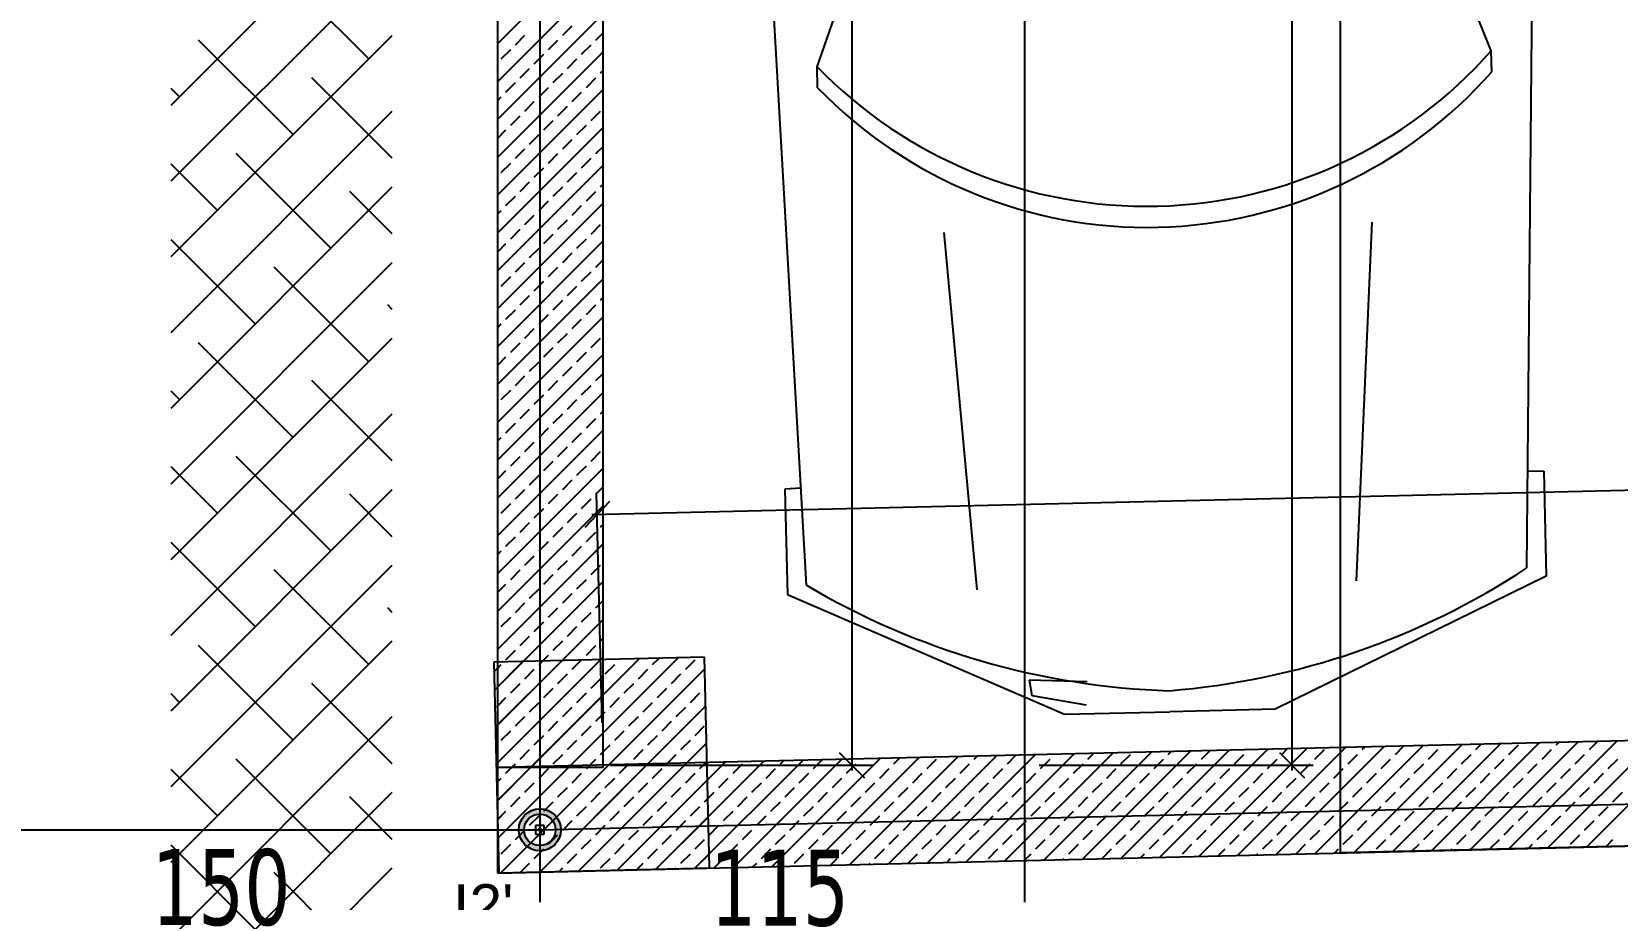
# Model space of a CAD drawing. Header units: millimetres. Extents: x 43168.9 to 43194.6, y -25545.1 to -25543.4.
# Drawn here: x 43169.0419 to 43169.1171, y -25544.7898 to -25544.7486 of the extents above; entities that cross this region are included whole.
import ezdxf

# ---------------------------------------------------------------- set-up
doc = ezdxf.new("R2010")
doc.units = ezdxf.units.MM
doc.header["$LTSCALE"] = 200
doc.linetypes.add('DASHDOT', pattern=[1, 0.5, -0.25, 0, -0.25])
doc.linetypes.add('DASHDOT2', pattern=[0.5, 0.25, -0.125, 0, -0.125])
for name, color, linetype in [('aks_sgh', 5, 'DASHDOT2'), ('kolon-b.a_sgh', 6, 'Continuous'), ('olcuaks_sgh', 41, 'Continuous'), ('olcuic_sgh', 183, 'Continuous'), ('tarama-betonarme_sgh', 223, 'Continuous'), ('tarama-zemin_sgh', 197, 'Continuous'), ('yapi-yaklasma_sgh', 41, 'DASHDOT')]:
    doc.layers.add(name, color=color, linetype=linetype)
doc.styles.add('1-200', font='arial.ttf', dxfattribs={"height": 60})
doc.styles.add('dim', font='VERDANA.TTF', dxfattribs={"width": 0.7})

msp = doc.modelspace()

# ---------------------------------------------------------------- hatches: boundary and pattern name
h = msp.add_hatch(color=256)
edge = h.paths.add_edge_path()
edge.add_arc((43169.06599999902, -25544.78649254972), 0.001, 0, 360)
edge = h.paths.add_edge_path(flags=16)
edge.add_arc((43169.06599999902, -25544.78649254972), 0.00075, 0, 360)

# ---------------------------------------------------------------- linework, layer by layer
at = {"color": 0}
for p, q in [((43169.11115239463, -25544.74951551559), (43169.10796274095, -25544.74158906761)), ((43169.07916092291, -25544.75027732843), (43169.08196967017, -25544.74220804054)), ((43169.1128343037, -25544.77406561882), (43169.11308996432, -25544.74686859521)), ((43169.0786494807, -25544.77487966193), (43169.07709955863, -25544.74772563466)), ((43169.11117620129, -25544.75051524908), (43169.11115239463, -25544.74951551559)), ((43169.07918472955, -25544.75127706193), (43169.07916092291, -25544.75027732843)), ((43169.10474942648, -25544.77467549944), (43169.10550066563, -25544.75765250339)), ((43169.08675422363, -25544.77510401916), (43169.08519355833, -25544.75813607649)), ((43169.1128776401, -25544.76945551855), (43169.11363853575, -25544.7694623211)), ((43169.11362799464, -25544.76946257212), (43169.11363853575, -25544.7694623211)), ((43169.11363853575, -25544.7694623211), (43169.113757569, -25544.77446098856)), ((43169.11363853575, -25544.7694623211), (43169.113757569, -25544.77446098856)), ((43169.07838675724, -25544.77027684986), (43169.07762704785, -25544.77031986258)), ((43169.07763758895, -25544.77031961157), (43169.07762704785, -25544.77031986258)), ((43169.07762704785, -25544.77031986258), (43169.0777460811, -25544.77531853004)), ((43169.07762704785, -25544.77031986258), (43169.0777460811, -25544.77531853004)), ((43169.113757569, -25544.77446098856), (43169.10089333242, -25544.78076912699)), ((43169.113757569, -25544.77446098856), (43169.10089333242, -25544.78076912699)), ((43169.0777460811, -25544.77531853004), (43169.0908959975, -25544.78100719351)), ((43169.0777460811, -25544.77531853004), (43169.0908959975, -25544.78100719351)), ((43169.08921985474, -25544.77936763415), (43169.09196761838, -25544.77945685525)), ((43169.08921985474, -25544.77936763415), (43169.089345313, -25544.78011558202)), ((43169.089345313, -25544.78011558202), (43169.09192157697, -25544.78056356355)), ((43169.0908959975, -25544.78100719351), (43169.09589466496, -25544.78088816025)), ((43169.0908959975, -25544.78100719351), (43169.09589466496, -25544.78088816025)), ((43169.10089333242, -25544.78076912699), (43169.09589466496, -25544.78088816025)), ((43169.10089333242, -25544.78076912699), (43169.09589466496, -25544.78088816025))]:
    msp.add_line(p, q, dxfattribs=at)
at = {"color": 0, "linetype": 'ByBlock', "lineweight": -2}
for p, q in [((43169.06930316315, -25544.77091097744), (43169.06813198402, -25544.77213912216)), ((43169.08021179156, -25544.78282047723), (43169.08141179156, -25544.78402047723)), ((43169.10109378595, -25544.78282047723), (43169.10229378595, -25544.78402047723)), ((43169.06619999903, -25544.78629254972), (43169.06579999903, -25544.78629254972)), ((43169.06579999903, -25544.78629254972), (43169.06579999903, -25544.78669254973)), ((43169.06619999903, -25544.78669254973), (43169.06619999903, -25544.78629254972)), ((43169.06579999903, -25544.78669254973), (43169.06619999903, -25544.78669254973)), ((43169.0660707097, -25544.78642183905), (43169.06592928835, -25544.7865632604)), ((43169.0660707097, -25544.7865632604), (43169.06592928835, -25544.78642183905))]:
    msp.add_line(p, q, dxfattribs=at)
at = {"color": 0, "linetype": 'Continuous', "lineweight": -2}
for radius in [0.001, 0.00075]:
    msp.add_circle((43169.06599999902, -25544.78649254972), radius, dxfattribs=at)
at = {"color": 0}
for centre, radius, start, end in [((43169.09480466042, -25544.73511464824), 0.02178608257773878, 271.3641260648575, 318.6228821496106), ((43169.09480466042, -25544.73511464824), 0.02178608257773878, 224.1053709096929, 271.3641260648575), ((43169.09482846707, -25544.73611438174), 0.02178608257773878, 271.3641260648575, 318.6228821496106), ((43169.09482846707, -25544.73611438174), 0.02178608257773878, 224.1053709096929, 271.3641260648575), ((43169.09301435188, -25544.74394563436), 0.03605612228057108, 274.5439569055944, 303.3462461694842), ((43169.09701328584, -25544.74385040776), 0.03605612228057108, 239.3820053227603, 268.1842973649074)]:
    msp.add_arc(centre, radius, start, end, dxfattribs=at)
at = {"layer": 'aks_sgh'}
for p, q in [((43169.06599999902, -25543.74091939969), (43169.06599999902, -25544.78991939969)), ((43169.08899999902, -25543.74091939969), (43169.08899999902, -25544.78991939969)), ((43169.06599999902, -25544.78649254972), (43169.93700293692, -25544.76581288985)), ((43169.01487849203, -25544.78649254972), (43169.06599999902, -25544.78649254972))]:
    msp.add_line(p, q, dxfattribs=at)
at = {"layer": 'kolon-b.a_sgh'}
for p, q in [((43169.06399999902, -25544.78854059805), (43169.06399999902, -25544.55691939969)), ((43169.06899999903, -25544.78354059805), (43169.06899999903, -25544.55691939969)), ((43169.93406195791, -25544.76288187019), (43169.06399999902, -25544.783539189)), ((43169.06399999902, -25544.78854059805), (43169.9389635896, -25544.76776690297)), ((43169.07380797307, -25544.77830498982), (43169.06381078857, -25544.77854227039)), ((43169.06381078857, -25544.77854227039), (43169.06404806914, -25544.78853945489)), ((43169.07404525363, -25544.78830217432), (43169.07380797307, -25544.77830498982)), ((43169.06899999903, -25544.78354059805), (43169.06399999902, -25544.78354059805)), ((43169.06399999902, -25544.78854059805), (43169.06399999902, -25544.78854059805)), ((43169.06404806914, -25544.78853945489), (43169.07404525363, -25544.78830217432))]:
    msp.add_line(p, q, dxfattribs=at)
at = {"layer": 'olcuic_sgh'}
for p, q in [((43169.10169378595, -25543.91166939969), (43169.10169378595, -25544.78367047723)), ((43169.08081179156, -25544.55666939969), (43169.08081179156, -25544.78367047723)), ((43169.06846764401, -25544.77153098372), (43169.93402946203, -25544.75098050884)), ((43169.0689525277, -25544.78142104069), (43169.06869383791, -25544.77052533153)), ((43169.06934999902, -25544.78342047723), (43169.08181179156, -25544.78342047723)), ((43169.08969378595, -25544.78342047723), (43169.10269378595, -25544.78342047723))]:
    msp.add_line(p, q, dxfattribs=at)
at = {"layer": 'tarama-betonarme_sgh'}
for p, q in [((43169.06399999902, -25544.7491776948), (43169.06899999903, -25544.7441776948)), ((43169.06399999902, -25544.75097374602), (43169.06899999903, -25544.74597374602)), ((43169.06399999902, -25544.75276979724), (43169.06899999903, -25544.74776979724)), ((43169.06708629853, -25544.74878547252), (43169.06753531133, -25544.74833645971)), ((43169.06865784335, -25544.74900997892), (43169.06899999903, -25544.74866782325)), ((43169.06416771529, -25544.74990800453), (43169.06461672809, -25544.74945899173)), ((43169.0648412345, -25544.74923448532), (43169.06529024731, -25544.74878547252)), ((43169.06641277932, -25544.74945899173), (43169.06686179213, -25544.74900997892)), ((43169.06798432414, -25544.74968349813), (43169.06843333695, -25544.74923448532)), ((43169.06399999902, -25544.75456584847), (43169.06899999903, -25544.74956584847)), ((43169.06573926011, -25544.75013251094), (43169.06618827292, -25544.74968349813)), ((43169.06731080493, -25544.75035701734), (43169.06775981774, -25544.74990800453)), ((43169.0650657409, -25544.75080603014), (43169.06551475371, -25544.75035701734)), ((43169.06663728572, -25544.75103053655), (43169.06708629853, -25544.75058152374)), ((43169.06820883055, -25544.75125504295), (43169.06865784335, -25544.75080603014)), ((43169.06888234975, -25544.75058152374), (43169.06899999903, -25544.75046387447)), ((43169.06399999902, -25544.75636189969), (43169.06899999903, -25544.75136189969)), ((43169.06399999902, -25544.75187177202), (43169.06416771529, -25544.75170405576)), ((43169.06439222169, -25544.75147954935), (43169.0648412345, -25544.75103053655)), ((43169.06596376652, -25544.75170405576), (43169.06641277932, -25544.75125504295)), ((43169.06753531133, -25544.75192856216), (43169.06798432414, -25544.75147954935)), ((43169.06529024731, -25544.75237757497), (43169.06573926011, -25544.75192856216)), ((43169.06686179213, -25544.75260208137), (43169.06731080493, -25544.75215306856)), ((43169.06843333695, -25544.75282658777), (43169.06888234975, -25544.75237757497)), ((43169.06399999902, -25544.75815795092), (43169.06899999903, -25544.75315795092)), ((43169.06461672809, -25544.75305109418), (43169.0650657409, -25544.75260208137)), ((43169.06618827292, -25544.75327560058), (43169.06663728572, -25544.75282658777)), ((43169.06775981774, -25544.75350010698), (43169.06820883055, -25544.75305109418)), ((43169.06399999902, -25544.75366782324), (43169.06439222169, -25544.75327560058)), ((43169.06551475371, -25544.75394911979), (43169.06596376652, -25544.75350010698)), ((43169.06708629853, -25544.75417362619), (43169.06753531133, -25544.75372461338)), ((43169.0648412345, -25544.754622639), (43169.06529024731, -25544.75417362619)), ((43169.06641277932, -25544.7548471454), (43169.06686179213, -25544.75439813259)), ((43169.06798432414, -25544.7550716518), (43169.06843333695, -25544.754622639)), ((43169.06865784335, -25544.75439813259), (43169.06899999903, -25544.75405597691)), ((43169.06399999902, -25544.75995400214), (43169.06899999903, -25544.75495400214)), ((43169.06416771529, -25544.7552961582), (43169.06461672809, -25544.7548471454)), ((43169.06573926011, -25544.75552066461), (43169.06618827292, -25544.7550716518)), ((43169.06731080493, -25544.75574517101), (43169.06775981774, -25544.7552961582)), ((43169.0650657409, -25544.75619418382), (43169.06551475371, -25544.75574517101)), ((43169.06663728572, -25544.75641869022), (43169.06708629853, -25544.75596967742)), ((43169.06820883055, -25544.75664319662), (43169.06865784335, -25544.75619418382)), ((43169.06888234975, -25544.75596967742), (43169.06899999903, -25544.75585202814)), ((43169.06399999902, -25544.76175005336), (43169.06899999903, -25544.75675005337)), ((43169.06439222169, -25544.75686770302), (43169.0648412345, -25544.75641869022)), ((43169.06596376652, -25544.75709220943), (43169.06641277932, -25544.75664319662)), ((43169.06753531133, -25544.75731671583), (43169.06798432414, -25544.75686770302)), ((43169.06399999902, -25544.75725992569), (43169.06416771529, -25544.75709220943)), ((43169.06529024731, -25544.75776572864), (43169.06573926011, -25544.75731671583)), ((43169.06686179213, -25544.75799023504), (43169.06731080493, -25544.75754122224)), ((43169.06843333695, -25544.75821474144), (43169.06888234975, -25544.75776572864)), ((43169.06461672809, -25544.75843924785), (43169.0650657409, -25544.75799023504)), ((43169.06618827292, -25544.75866375425), (43169.06663728572, -25544.75821474144)), ((43169.06775981774, -25544.75888826065), (43169.06820883055, -25544.75843924785)), ((43169.06399999902, -25544.76354610459), (43169.06899999903, -25544.75854610459)), ((43169.06399999902, -25544.75905597692), (43169.06439222169, -25544.75866375425)), ((43169.06551475371, -25544.75933727346), (43169.06596376652, -25544.75888826065)), ((43169.06708629853, -25544.75956177986), (43169.06753531133, -25544.75911276706)), ((43169.0648412345, -25544.76001079267), (43169.06529024731, -25544.75956177986)), ((43169.06641277932, -25544.76023529907), (43169.06686179213, -25544.75978628626)), ((43169.06798432414, -25544.76045980547), (43169.06843333695, -25544.76001079267)), ((43169.06865784335, -25544.75978628626), (43169.06899999903, -25544.75944413059)), ((43169.06399999902, -25544.76534215581), (43169.06899999903, -25544.76034215581)), ((43169.06416771529, -25544.76068431188), (43169.06461672809, -25544.76023529907)), ((43169.06573926011, -25544.76090881828), (43169.06618827292, -25544.76045980547)), ((43169.06731080493, -25544.76113332468), (43169.06775981774, -25544.76068431188)), ((43169.0650657409, -25544.76158233749), (43169.06551475371, -25544.76113332468)), ((43169.06663728572, -25544.76180684389), (43169.06708629853, -25544.76135783108)), ((43169.06888234975, -25544.76135783108), (43169.06899999903, -25544.76124018182)), ((43169.06399999902, -25544.76713820704), (43169.06899999903, -25544.76213820704)), ((43169.06439222169, -25544.7622558567), (43169.0648412345, -25544.76180684389)), ((43169.06596376652, -25544.7624803631), (43169.06641277932, -25544.7620313503)), ((43169.06753531133, -25544.7627048695), (43169.06798432414, -25544.7622558567)), ((43169.06820883055, -25544.7620313503), (43169.06865784335, -25544.76158233749)), ((43169.06399999902, -25544.76264807937), (43169.06416771529, -25544.7624803631)), ((43169.06529024731, -25544.76315388231), (43169.06573926011, -25544.7627048695)), ((43169.06686179213, -25544.76337838871), (43169.06731080493, -25544.76292937591)), ((43169.06461672809, -25544.76382740152), (43169.0650657409, -25544.76337838871)), ((43169.06618827292, -25544.76405190792), (43169.06663728572, -25544.76360289512)), ((43169.06843333695, -25544.76360289512), (43169.06888234975, -25544.76315388231)), ((43169.06399999902, -25544.76893425826), (43169.06899999903, -25544.76393425826)), ((43169.06399999902, -25544.76444413059), (43169.06439222169, -25544.76405190792)), ((43169.06551475371, -25544.76472542713), (43169.06596376652, -25544.76427641433)), ((43169.06708629853, -25544.76494993353), (43169.06753531133, -25544.76450092073)), ((43169.06775981774, -25544.76427641433), (43169.06820883055, -25544.76382740152)), ((43169.0648412345, -25544.76539894634), (43169.06529024731, -25544.76494993353)), ((43169.06641277932, -25544.76562345275), (43169.06686179213, -25544.76517443994)), ((43169.06865784335, -25544.76517443994), (43169.06899999903, -25544.76483228426)), ((43169.06399999902, -25544.77073030949), (43169.06899999903, -25544.76573030949)), ((43169.06416771529, -25544.76607246555), (43169.06461672809, -25544.76562345275)), ((43169.06573926011, -25544.76629697195), (43169.06618827292, -25544.76584795915)), ((43169.06798432414, -25544.76584795915), (43169.06843333695, -25544.76539894634)), ((43169.0650657409, -25544.76697049116), (43169.06551475371, -25544.76652147836)), ((43169.06663728572, -25544.76719499757), (43169.06708629853, -25544.76674598476)), ((43169.06731080493, -25544.76652147836), (43169.06775981774, -25544.76607246555)), ((43169.06888234975, -25544.76674598476), (43169.06899999903, -25544.76662833548)), ((43169.06399999902, -25544.77252636071), (43169.06899999903, -25544.76752636071)), ((43169.06439222169, -25544.76764401037), (43169.0648412345, -25544.76719499757)), ((43169.06596376652, -25544.76786851677), (43169.06641277932, -25544.76741950397)), ((43169.06820883055, -25544.76741950397), (43169.06865784335, -25544.76697049116)), ((43169.06399999902, -25544.76803623304), (43169.06416771529, -25544.76786851677)), ((43169.06529024731, -25544.76854203598), (43169.06573926011, -25544.76809302318)), ((43169.06753531133, -25544.76809302318), (43169.06798432414, -25544.76764401037)), ((43169.06461672809, -25544.76921555519), (43169.0650657409, -25544.76876654239)), ((43169.06618827292, -25544.76944006159), (43169.06663728572, -25544.76899104879)), ((43169.06686179213, -25544.76876654239), (43169.06731080493, -25544.76831752958)), ((43169.06843333695, -25544.76899104879), (43169.06888234975, -25544.76854203598)), ((43169.06399999902, -25544.77432241193), (43169.06899999903, -25544.76932241194)), ((43169.06399999902, -25544.76983228426), (43169.06439222169, -25544.76944006159)), ((43169.06551475371, -25544.77011358081), (43169.06596376652, -25544.769664568)), ((43169.06775981774, -25544.769664568), (43169.06820883055, -25544.76921555519)), ((43169.0648412345, -25544.77078710001), (43169.06529024731, -25544.77033808721)), ((43169.06641277932, -25544.77101160642), (43169.06686179213, -25544.77056259361)), ((43169.06708629853, -25544.77033808721), (43169.06753531133, -25544.7698890744)), ((43169.06865784335, -25544.77056259361), (43169.06899999903, -25544.77022043793)), ((43169.06399999902, -25544.77611846316), (43169.06899999903, -25544.77111846316)), ((43169.06416771529, -25544.77146061922), (43169.06461672809, -25544.77101160642)), ((43169.06573926011, -25544.77168512563), (43169.06618827292, -25544.77123611282)), ((43169.06798432414, -25544.77123611282), (43169.06843333695, -25544.77078710001)), ((43169.0650657409, -25544.77235864483), (43169.06551475371, -25544.77190963203)), ((43169.06731080493, -25544.77190963203), (43169.06775981774, -25544.77146061922)), ((43169.06888234975, -25544.77213413843), (43169.06899999903, -25544.77201648916)), ((43169.06439222169, -25544.77303216404), (43169.0648412345, -25544.77258315124)), ((43169.06596376652, -25544.77325667045), (43169.06641277932, -25544.77280765764)), ((43169.06663728572, -25544.77258315124), (43169.06708629853, -25544.77213413843)), ((43169.06820883055, -25544.77280765764), (43169.06865784335, -25544.77235864483)), ((43169.06399999902, -25544.77791451438), (43169.06899999903, -25544.77291451438)), ((43169.06399999902, -25544.77342438671), (43169.06416771529, -25544.77325667045)), ((43169.06529024731, -25544.77393018965), (43169.06573926011, -25544.77348117685)), ((43169.06753531133, -25544.77348117685), (43169.06798432414, -25544.77303216404)), ((43169.06461672809, -25544.77460370887), (43169.0650657409, -25544.77415469606)), ((43169.06686179213, -25544.77415469606), (43169.06731080493, -25544.77370568325)), ((43169.06843333695, -25544.77437920246), (43169.06888234975, -25544.77393018965)), ((43169.06399999902, -25544.77971056561), (43169.06899999903, -25544.77471056561)), ((43169.06399999902, -25544.77522043794), (43169.06439222169, -25544.77482821527)), ((43169.06551475371, -25544.77550173448), (43169.06596376652, -25544.77505272167)), ((43169.06618827292, -25544.77482821527), (43169.06663728572, -25544.77437920246)), ((43169.06775981774, -25544.77505272167), (43169.06820883055, -25544.77460370887)), ((43169.0648412345, -25544.77617525369), (43169.06529024731, -25544.77572624088)), ((43169.06708629853, -25544.77572624088), (43169.06753531133, -25544.77527722807)), ((43169.06865784335, -25544.77595074728), (43169.06899999903, -25544.77560859161)), ((43169.06399999902, -25544.78150661683), (43169.06899999903, -25544.77650661683)), ((43169.06416771529, -25544.7768487729), (43169.06461672809, -25544.77639976009)), ((43169.06641277932, -25544.77639976009), (43169.06686179213, -25544.77595074728)), ((43169.06798432414, -25544.77662426649), (43169.06843333695, -25544.77617525369)), ((43169.0650657409, -25544.77774679851), (43169.06551475371, -25544.7772977857)), ((43169.06573926011, -25544.7770732793), (43169.06618827292, -25544.77662426649)), ((43169.06731080493, -25544.7772977857), (43169.06775981774, -25544.7768487729)), ((43169.06439222169, -25544.77842031772), (43169.0648412345, -25544.77797130491)), ((43169.06663728572, -25544.77797130491), (43169.06708629853, -25544.7775222921)), ((43169.06820883055, -25544.77819581131), (43169.06865784335, -25544.77774679851)), ((43169.06888234975, -25544.7775222921), (43169.06899999903, -25544.77740464283)), ((43169.06382144138, -25544.77899109803), (43169.06416771529, -25544.77864482412)), ((43169.06384226161, -25544.77986830302), (43169.06520129762, -25544.77850926702)), ((43169.06388390209, -25544.78162271377), (43169.06704101403, -25544.77846560183)), ((43169.06392554257, -25544.78337712451), (43169.06888073045, -25544.77842193664)), ((43169.06396718305, -25544.78513153525), (43169.07072044686, -25544.77837827145)), ((43169.06399999902, -25544.78330266806), (43169.06899999903, -25544.77830266806)), ((43169.06399999902, -25544.77881254038), (43169.06416771529, -25544.77864482412)), ((43169.06400882353, -25544.786885946), (43169.07256016327, -25544.77833460626)), ((43169.06596376652, -25544.77864482412), (43169.06641277932, -25544.77819581131)), ((43169.06596376652, -25544.77864482412), (43169.06612115622, -25544.77848743441)), ((43169.06753531133, -25544.77886933052), (43169.06798432414, -25544.77842031772)), ((43169.06753531133, -25544.77886933052), (43169.06796087264, -25544.77844376922)), ((43169.06910685616, -25544.77909383693), (43169.06955586896, -25544.77864482412)), ((43169.06978037536, -25544.77842031772), (43169.06980058904, -25544.77840010403)), ((43169.07135192019, -25544.77864482412), (43169.07164030546, -25544.77835643884)), ((43169.07292346501, -25544.77886933052), (43169.07337247781, -25544.77842031772)), ((43169.0641538772, -25544.78853694356), (43169.0738213704, -25544.77886945036)), ((43169.06461672809, -25544.77999186254), (43169.0650657409, -25544.77954284973)), ((43169.06461672809, -25544.77999186254), (43169.0650657409, -25544.77954284973)), ((43169.06529024731, -25544.77931834333), (43169.06573926011, -25544.77886933052)), ((43169.06529024731, -25544.77931834333), (43169.06573926011, -25544.77886933052)), ((43169.06686179213, -25544.77954284973), (43169.06731080493, -25544.77909383693)), ((43169.06686179213, -25544.77954284973), (43169.06731080493, -25544.77909383693)), ((43169.06843333695, -25544.77976735614), (43169.06888234975, -25544.77931834333)), ((43169.06843333695, -25544.77976735614), (43169.06888234975, -25544.77931834333)), ((43169.07000488177, -25544.77999186254), (43169.07045389457, -25544.77954284973)), ((43169.07067840097, -25544.77931834333), (43169.07112741379, -25544.77886933052)), ((43169.0722499458, -25544.77954284973), (43169.0726989586, -25544.77909383693)), ((43169.06394320889, -25544.78066538175), (43169.06439222169, -25544.78021636894)), ((43169.06399999902, -25544.78060859161), (43169.06439222169, -25544.78021636894)), ((43169.06559745671, -25544.7835012616), (43169.06899999903, -25544.78009871928)), ((43169.06618827292, -25544.78021636894), (43169.06663728572, -25544.77976735614)), ((43169.06618827292, -25544.78021636894), (43169.06663728572, -25544.77976735614)), ((43169.06775981774, -25544.78044087534), (43169.06820883055, -25544.77999186254)), ((43169.06775981774, -25544.78044087534), (43169.06820883055, -25544.77999186254)), ((43169.06933136256, -25544.78066538175), (43169.06978037536, -25544.78021636894)), ((43169.07157642659, -25544.78021636894), (43169.0720254394, -25544.77976735614)), ((43169.07314797141, -25544.78044087534), (43169.07359698421, -25544.77999186254)), ((43169.07382149062, -25544.77976735614), (43169.07384219064, -25544.77974665611)), ((43169.06551475371, -25544.78088988815), (43169.06596376652, -25544.78044087534)), ((43169.06551475371, -25544.78088988815), (43169.06596376652, -25544.78044087534)), ((43169.06599359361, -25544.78849327837), (43169.07386301088, -25544.7806238611)), ((43169.06708629853, -25544.78111439455), (43169.06753531133, -25544.78066538175)), ((43169.06708629853, -25544.78111439455), (43169.06753531133, -25544.78066538175)), ((43169.06865784335, -25544.78133890096), (43169.06910685616, -25544.78088988815)), ((43169.06865784335, -25544.78133890096), (43169.06899999903, -25544.78099674528)), ((43169.07090290738, -25544.78088988815), (43169.07135192019, -25544.78044087534)), ((43169.0724744522, -25544.78111439455), (43169.07292346501, -25544.78066538175)), ((43169.06416771529, -25544.78223692657), (43169.06461672809, -25544.78178791376)), ((43169.06416771529, -25544.78223692657), (43169.06461672809, -25544.78178791376)), ((43169.0648412345, -25544.78156340736), (43169.06529024731, -25544.78111439455)), ((43169.0648412345, -25544.78156340736), (43169.06529024731, -25544.78111439455)), ((43169.06641277932, -25544.78178791376), (43169.06686179213, -25544.78133890096)), ((43169.06641277932, -25544.78178791376), (43169.06686179213, -25544.78133890096)), ((43169.06798432414, -25544.78201242016), (43169.06843333695, -25544.78156340736)), ((43169.06798432414, -25544.78201242016), (43169.06843333695, -25544.78156340736)), ((43169.06955586896, -25544.78223692657), (43169.07000488177, -25544.78178791376)), ((43169.07022938817, -25544.78156340736), (43169.07067840097, -25544.78111439455)), ((43169.07180093299, -25544.78178791376), (43169.0722499458, -25544.78133890096)), ((43169.07337247781, -25544.78201242016), (43169.07382149062, -25544.78156340736)), ((43169.06390472234, -25544.78249991952), (43169.06394320889, -25544.78246143297)), ((43169.06573926011, -25544.78246143297), (43169.06618827292, -25544.78201242016)), ((43169.06573926011, -25544.78246143297), (43169.06618827292, -25544.78201242016)), ((43169.06731080493, -25544.78268593938), (43169.06775981774, -25544.78223692657)), ((43169.06731080493, -25544.78268593938), (43169.06775981774, -25544.78223692657)), ((43169.06743718747, -25544.78345758206), (43169.06899999903, -25544.78189477051)), ((43169.06783331002, -25544.78844961318), (43169.07390465136, -25544.78237827184)), ((43169.06888234975, -25544.78291044578), (43169.06933136256, -25544.78246143297)), ((43169.07112741379, -25544.78246143297), (43169.07157642659, -25544.78201242016)), ((43169.0726989586, -25544.78268593938), (43169.07314797141, -25544.78223692657)), ((43169.0991087606, -25544.78770703341), (43169.10423180273, -25544.78258399129)), ((43169.10094849137, -25544.78766335388), (43169.10607153349, -25544.78254031175)), ((43169.10278822212, -25544.78761967434), (43169.10791126425, -25544.78249663221)), ((43169.10462795289, -25544.7875759948), (43169.10975099502, -25544.78245295267)), ((43169.10502788064, -25544.78268593938), (43169.1051516685, -25544.78256215151)), ((43169.10646768365, -25544.78753231526), (43169.11159072578, -25544.78240927313)), ((43169.10659942546, -25544.78291044578), (43169.10699139927, -25544.78251847197)), ((43169.10830741441, -25544.78748863572), (43169.11343045654, -25544.78236559359)), ((43169.11014714518, -25544.78744495618), (43169.11527018731, -25544.78232191406)), ((43169.11041603432, -25544.78268593938), (43169.1106708608, -25544.78243111289)), ((43169.11198687594, -25544.78740127664), (43169.11710991806, -25544.78227823452)), ((43169.11198757913, -25544.78291044578), (43169.11243659194, -25544.78246143297)), ((43169.1138266067, -25544.78735759711), (43169.11894964883, -25544.78223455498)), ((43169.11423264317, -25544.78246143297), (43169.11435032232, -25544.78234375381)), ((43169.11566633746, -25544.78731391757), (43169.12078937959, -25544.78219087544)), ((43169.11580418798, -25544.78268593938), (43169.11619005309, -25544.78230007428)), ((43169.0650657409, -25544.78313495218), (43169.06551475371, -25544.78268593938)), ((43169.0650657409, -25544.78313495218), (43169.06551475371, -25544.78268593938)), ((43169.06663728572, -25544.78335945858), (43169.06708629853, -25544.78291044578)), ((43169.06663728572, -25544.78335945858), (43169.06708629853, -25544.78291044578)), ((43169.06783333763, -25544.78844958557), (43169.07295637976, -25544.78332654344)), ((43169.06820883055, -25544.78358396499), (43169.06865784335, -25544.78313495218)), ((43169.06835705325, -25544.78343574228), (43169.06865784335, -25544.78313495218)), ((43169.06888234975, -25544.78291044578), (43169.06899999903, -25544.7827927965)), ((43169.06967306839, -25544.78840590603), (43169.07479611052, -25544.7832828639)), ((43169.07045389457, -25544.78313495218), (43169.07090290738, -25544.78268593938)), ((43169.07151279916, -25544.78836222649), (43169.07663584129, -25544.78323918437)), ((43169.0720254394, -25544.78335945858), (43169.0724744522, -25544.78291044578)), ((43169.0720254394, -25544.78335945858), (43169.07203651478, -25544.7833483832)), ((43169.07335252992, -25544.78831854695), (43169.07847557205, -25544.78319550483)), ((43169.07359698421, -25544.78358396499), (43169.07392547161, -25544.7832554776)), ((43169.07359698421, -25544.78358396499), (43169.07387624554, -25544.78330470366)), ((43169.07519226069, -25544.78827486742), (43169.08031530281, -25544.78315182529)), ((43169.07703199144, -25544.78823118788), (43169.08215503357, -25544.78310814575)), ((43169.07741359307, -25544.78335945858), (43169.07755570707, -25544.78321734459)), ((43169.07887172221, -25544.78818750834), (43169.08399476434, -25544.78306446621)), ((43169.07898513789, -25544.78358396499), (43169.07939543783, -25544.78317366505)), ((43169.08071145297, -25544.7881438288), (43169.0858344951, -25544.78302078667)), ((43169.08123020192, -25544.78313495218), (43169.08123516859, -25544.78312998551)), ((43169.08255118373, -25544.78810014926), (43169.08767422586, -25544.78297710713)), ((43169.08280174674, -25544.78335945858), (43169.08307489935, -25544.78308630597)), ((43169.08437329156, -25544.78358396499), (43169.08482230436, -25544.78313495218)), ((43169.0843909145, -25544.78805646972), (43169.08951395663, -25544.7829334276)), ((43169.08623064526, -25544.78801279018), (43169.09135368739, -25544.78288974806)), ((43169.08661835559, -25544.78313495218), (43169.08675436088, -25544.78299894689)), ((43169.08807037603, -25544.78796911065), (43169.09319341815, -25544.78284606852)), ((43169.08818990042, -25544.78335945858), (43169.08859409164, -25544.78295526735)), ((43169.08976144523, -25544.78358396499), (43169.09021045804, -25544.78313495218)), ((43169.08991010678, -25544.78792543111), (43169.09503314891, -25544.78280238898)), ((43169.09174983755, -25544.78788175157), (43169.09687287968, -25544.78275870944)), ((43169.09200650927, -25544.78313495218), (43169.09227355317, -25544.78286790828)), ((43169.09357805409, -25544.78335945858), (43169.09402706689, -25544.78291044578)), ((43169.09358956831, -25544.78783807203), (43169.09871261044, -25544.7827150299)), ((43169.09514959891, -25544.78358396499), (43169.09559861171, -25544.78313495218)), ((43169.09542929907, -25544.78779439249), (43169.1005523412, -25544.78267135036)), ((43169.09582311811, -25544.78291044578), (43169.09595301469, -25544.7827805492)), ((43169.09726902984, -25544.78775071295), (43169.10239207197, -25544.78262767083)), ((43169.09739466294, -25544.78313495218), (43169.09779274546, -25544.78273686966)), ((43169.09896620776, -25544.78335945858), (43169.09941522057, -25544.78291044578)), ((43169.10053775258, -25544.78358396499), (43169.10098676538, -25544.78313495218)), ((43169.10121127179, -25544.78291044578), (43169.10147220698, -25544.78264951058)), ((43169.10278281661, -25544.78313495218), (43169.10323182942, -25544.78268593938)), ((43169.10435436143, -25544.78335945858), (43169.10480337424, -25544.78291044578)), ((43169.10592590625, -25544.78358396499), (43169.10637491906, -25544.78313495218)), ((43169.10817097028, -25544.78313495218), (43169.10861998309, -25544.78268593938)), ((43169.1097425151, -25544.78335945858), (43169.11019152791, -25544.78291044578)), ((43169.11131405993, -25544.78358396499), (43169.11176307273, -25544.78313495218)), ((43169.11355912396, -25544.78313495218), (43169.11400813676, -25544.78268593938)), ((43169.11513066878, -25544.78335945858), (43169.11557968158, -25544.78291044578)), ((43169.1167022136, -25544.78358396499), (43169.1171512264, -25544.78313495218)), ((43169.06394636282, -25544.78425433026), (43169.06416771529, -25544.78403297779)), ((43169.06399999902, -25544.78509871928), (43169.06555812025, -25544.78354059805)), ((43169.06399999902, -25544.7868947705), (43169.06735417148, -25544.78354059805)), ((43169.06399999902, -25544.78420069406), (43169.06416771529, -25544.78403297779)), ((43169.0641538761, -25544.78853694465), (43169.06927691824, -25544.78341390252)), ((43169.06439222169, -25544.78380847139), (43169.0648412345, -25544.78335945858)), ((43169.06439222169, -25544.78380847139), (43169.06466009503, -25544.78354059805)), ((43169.06467759173, -25544.78352310136), (43169.0648412345, -25544.78335945858)), ((43169.06596376652, -25544.78403297779), (43169.06641277932, -25544.78358396499)), ((43169.06596376652, -25544.78403297779), (43169.06641277932, -25544.78358396499)), ((43169.06599360687, -25544.78849326511), (43169.071116649, -25544.78337022298)), ((43169.06753531133, -25544.7842574842), (43169.06798432414, -25544.78380847139)), ((43169.06753531133, -25544.7842574842), (43169.06798432414, -25544.78380847139)), ((43169.06820883055, -25544.78358396499), (43169.06825219748, -25544.78354059805)), ((43169.06910685616, -25544.7844819906), (43169.06955586896, -25544.78403297779)), ((43169.06910685616, -25544.7844819906), (43169.06955586896, -25544.78403297779)), ((43169.06978037536, -25544.78380847139), (43169.07022938817, -25544.78335945858)), ((43169.06978037536, -25544.78380847139), (43169.07019678401, -25544.78339206274)), ((43169.07135192019, -25544.78403297779), (43169.07180093299, -25544.78358396499)), ((43169.07135192019, -25544.78403297779), (43169.07180093299, -25544.78358396499)), ((43169.07292346501, -25544.7842574842), (43169.07337247781, -25544.78380847139)), ((43169.07292346501, -25544.7842574842), (43169.07337247781, -25544.78380847139)), ((43169.07449500983, -25544.7844819906), (43169.07494402264, -25544.78403297779)), ((43169.07516852904, -25544.78380847139), (43169.07561754184, -25544.78335945858)), ((43169.07674007386, -25544.78403297779), (43169.07718908667, -25544.78358396499)), ((43169.07831161868, -25544.7842574842), (43169.07876063148, -25544.78380847139)), ((43169.0798831635, -25544.7844819906), (43169.08033217631, -25544.78403297779)), ((43169.08055668271, -25544.78380847139), (43169.08100569552, -25544.78335945858)), ((43169.08212822754, -25544.78403297779), (43169.08257724034, -25544.78358396499)), ((43169.08369977235, -25544.7842574842), (43169.08414878516, -25544.78380847139)), ((43169.08527131718, -25544.7844819906), (43169.08572032998, -25544.78403297779)), ((43169.08594483638, -25544.78380847139), (43169.08639384919, -25544.78335945858)), ((43169.0875163812, -25544.78403297779), (43169.08796539401, -25544.78358396499)), ((43169.08908792603, -25544.7842574842), (43169.08953693883, -25544.78380847139)), ((43169.09065947085, -25544.7844819906), (43169.09110848366, -25544.78403297779)), ((43169.09133299006, -25544.78380847139), (43169.09178200286, -25544.78335945858)), ((43169.09290453487, -25544.78403297779), (43169.09335354768, -25544.78358396499)), ((43169.0944760797, -25544.7842574842), (43169.0949250925, -25544.78380847139)), ((43169.09604762452, -25544.7844819906), (43169.09649663733, -25544.78403297779)), ((43169.09672114373, -25544.78380847139), (43169.09717015654, -25544.78335945858)), ((43169.09829268855, -25544.78403297779), (43169.09874170135, -25544.78358396499)), ((43169.09986423337, -25544.7842574842), (43169.10031324618, -25544.78380847139)), ((43169.10143577819, -25544.7844819906), (43169.101884791, -25544.78403297779)), ((43169.1021092974, -25544.78380847139), (43169.10255831021, -25544.78335945858)), ((43169.10368084222, -25544.78403297779), (43169.10412985503, -25544.78358396499)), ((43169.10525238705, -25544.7842574842), (43169.10570139985, -25544.78380847139)), ((43169.10682393186, -25544.7844819906), (43169.10727294467, -25544.78403297779)), ((43169.10749745108, -25544.78380847139), (43169.10794646388, -25544.78335945858)), ((43169.10906899589, -25544.78403297779), (43169.1095180087, -25544.78358396499)), ((43169.11064054072, -25544.7842574842), (43169.11108955352, -25544.78380847139)), ((43169.11221208554, -25544.7844819906), (43169.11266109834, -25544.78403297779)), ((43169.11288560474, -25544.78380847139), (43169.11333461756, -25544.78335945858)), ((43169.11445714957, -25544.78403297779), (43169.11490616237, -25544.78358396499)), ((43169.11602869439, -25544.7842574842), (43169.1164777072, -25544.78380847139)), ((43169.06529024731, -25544.784706497), (43169.06573926011, -25544.7842574842)), ((43169.06529024731, -25544.784706497), (43169.06573926011, -25544.7842574842)), ((43169.06686179213, -25544.7849310034), (43169.06731080493, -25544.7844819906)), ((43169.06686179213, -25544.7849310034), (43169.06731080493, -25544.7844819906)), ((43169.06843333695, -25544.78515550981), (43169.06888234975, -25544.784706497)), ((43169.06843333695, -25544.78515550981), (43169.06888234975, -25544.784706497)), ((43169.06967302643, -25544.78840594799), (43169.07394629184, -25544.78413268259)), ((43169.07067840097, -25544.784706497), (43169.07112741379, -25544.7842574842)), ((43169.07067840097, -25544.784706497), (43169.07112741379, -25544.7842574842)), ((43169.0722499458, -25544.7849310034), (43169.0726989586, -25544.7844819906)), ((43169.0722499458, -25544.7849310034), (43169.0726989586, -25544.7844819906)), ((43169.07382149062, -25544.78515550981), (43169.07427050343, -25544.784706497)), ((43169.07606655465, -25544.784706497), (43169.07651556746, -25544.7842574842)), ((43169.07763809947, -25544.7849310034), (43169.07808711228, -25544.7844819906)), ((43169.07920964429, -25544.78515550981), (43169.0796586571, -25544.784706497)), ((43169.08145470832, -25544.784706497), (43169.08190372113, -25544.7842574842)), ((43169.08302625315, -25544.7849310034), (43169.08347526595, -25544.7844819906)), ((43169.08459779796, -25544.78515550981), (43169.08504681077, -25544.784706497)), ((43169.08684286199, -25544.784706497), (43169.0872918748, -25544.7842574842)), ((43169.08841440682, -25544.7849310034), (43169.08886341962, -25544.7844819906)), ((43169.08998595164, -25544.78515550981), (43169.09043496444, -25544.784706497)), ((43169.09223101567, -25544.784706497), (43169.09268002847, -25544.7842574842)), ((43169.09380256049, -25544.7849310034), (43169.0942515733, -25544.7844819906)), ((43169.09537410531, -25544.78515550981), (43169.09582311811, -25544.784706497)), ((43169.09761916934, -25544.784706497), (43169.09806818215, -25544.7842574842)), ((43169.09919071417, -25544.7849310034), (43169.09963972697, -25544.7844819906)), ((43169.10076225898, -25544.78515550981), (43169.10121127179, -25544.784706497)), ((43169.10300732301, -25544.784706497), (43169.10345633582, -25544.7842574842)), ((43169.10457886783, -25544.7849310034), (43169.10502788064, -25544.7844819906)), ((43169.10615041266, -25544.78515550981), (43169.10659942546, -25544.784706497)), ((43169.10839547669, -25544.784706497), (43169.10884448949, -25544.7842574842)), ((43169.1099670215, -25544.7849310034), (43169.11041603432, -25544.7844819906)), ((43169.11153856633, -25544.78515550981), (43169.11198757913, -25544.784706497)), ((43169.11378363036, -25544.784706497), (43169.11423264317, -25544.7842574842)), ((43169.11535517518, -25544.7849310034), (43169.11580418798, -25544.7844819906)), ((43169.11692672, -25544.78515550981), (43169.11737573281, -25544.784706497)), ((43169.0639880033, -25544.786008741), (43169.06439222169, -25544.78560452261)), ((43169.06399999902, -25544.78599674528), (43169.06439222169, -25544.78560452261)), ((43169.06461672809, -25544.78538001621), (43169.0650657409, -25544.7849310034)), ((43169.06461672809, -25544.78538001621), (43169.0650657409, -25544.7849310034)), ((43169.06618827292, -25544.78560452261), (43169.06663728572, -25544.78515550981)), ((43169.06618827292, -25544.78560452261), (43169.06663728572, -25544.78515550981)), ((43169.06775981774, -25544.78582902902), (43169.06820883055, -25544.78538001621)), ((43169.06775981774, -25544.78582902902), (43169.06820883055, -25544.78538001621)), ((43169.06933136256, -25544.78605353542), (43169.06978037536, -25544.78560452261)), ((43169.06933136256, -25544.78605353542), (43169.06978037536, -25544.78560452261)), ((43169.07000488177, -25544.78538001621), (43169.07045389457, -25544.7849310034)), ((43169.07000488177, -25544.78538001621), (43169.07045389457, -25544.7849310034)), ((43169.07157642659, -25544.78560452261), (43169.0720254394, -25544.78515550981)), ((43169.07157642659, -25544.78560452261), (43169.0720254394, -25544.78515550981)), ((43169.07314797141, -25544.78582902902), (43169.07359698421, -25544.78538001621)), ((43169.07314797141, -25544.78582902902), (43169.07359698421, -25544.78538001621)), ((43169.07382149062, -25544.78515550981), (43169.07396711209, -25544.78500988834)), ((43169.07471951623, -25544.78605353542), (43169.07516852904, -25544.78560452261)), ((43169.07539303544, -25544.78538001621), (43169.07584204825, -25544.7849310034)), ((43169.07696458026, -25544.78560452261), (43169.07741359307, -25544.78515550981)), ((43169.07853612508, -25544.78582902902), (43169.07898513789, -25544.78538001621)), ((43169.08010766991, -25544.78605353542), (43169.08055668271, -25544.78560452261)), ((43169.08078118911, -25544.78538001621), (43169.08123020192, -25544.7849310034)), ((43169.08235273394, -25544.78560452261), (43169.08280174674, -25544.78515550981)), ((43169.08392427876, -25544.78582902902), (43169.08437329156, -25544.78538001621)), ((43169.08549582358, -25544.78605353542), (43169.08594483638, -25544.78560452261)), ((43169.08616934279, -25544.78538001621), (43169.08661835559, -25544.7849310034)), ((43169.08774088761, -25544.78560452261), (43169.08818990042, -25544.78515550981)), ((43169.08931243243, -25544.78582902902), (43169.08976144523, -25544.78538001621)), ((43169.09088397725, -25544.78605353542), (43169.09133299006, -25544.78560452261)), ((43169.09155749646, -25544.78538001621), (43169.09200650927, -25544.7849310034)), ((43169.09312904128, -25544.78560452261), (43169.09357805409, -25544.78515550981)), ((43169.0947005861, -25544.78582902902), (43169.09514959891, -25544.78538001621)), ((43169.09627213093, -25544.78605353542), (43169.09672114373, -25544.78560452261)), ((43169.09694565013, -25544.78538001621), (43169.09739466294, -25544.7849310034)), ((43169.09851719495, -25544.78560452261), (43169.09896620776, -25544.78515550981)), ((43169.10008873977, -25544.78582902902), (43169.10053775258, -25544.78538001621)), ((43169.10166028459, -25544.78605353542), (43169.1021092974, -25544.78560452261)), ((43169.10233380381, -25544.78538001621), (43169.10278281661, -25544.7849310034)), ((43169.10390534862, -25544.78560452261), (43169.10435436143, -25544.78515550981)), ((43169.10547689345, -25544.78582902902), (43169.10592590625, -25544.78538001621)), ((43169.10704843827, -25544.78605353542), (43169.10749745108, -25544.78560452261)), ((43169.10772195748, -25544.78538001621), (43169.10817097028, -25544.7849310034)), ((43169.1092935023, -25544.78560452261), (43169.1097425151, -25544.78515550981)), ((43169.11086504712, -25544.78582902902), (43169.11131405993, -25544.78538001621)), ((43169.11243659194, -25544.78605353542), (43169.11288560474, -25544.78560452261)), ((43169.11311011115, -25544.78538001621), (43169.11355912396, -25544.7849310034)), ((43169.11468165597, -25544.78560452261), (43169.11513066878, -25544.78515550981)), ((43169.11625320079, -25544.78582902902), (43169.1167022136, -25544.78538001621)), ((43169.06551475371, -25544.78627804182), (43169.06596376652, -25544.78582902902)), ((43169.06551475371, -25544.78627804182), (43169.06596376652, -25544.78582902902)), ((43169.06708629853, -25544.78650254822), (43169.06753531133, -25544.78605353542)), ((43169.06708629853, -25544.78650254822), (43169.06753531133, -25544.78605353542)), ((43169.06865784335, -25544.78672705463), (43169.06910685616, -25544.78627804182)), ((43169.06865784335, -25544.78672705463), (43169.06910685616, -25544.78627804182)), ((43169.07090290738, -25544.78627804182), (43169.07135192019, -25544.78582902902)), ((43169.07090290738, -25544.78627804182), (43169.07135192019, -25544.78582902902)), ((43169.07151274285, -25544.7883622828), (43169.07398793232, -25544.78588709333)), ((43169.0724744522, -25544.78650254822), (43169.07292346501, -25544.78605353542)), ((43169.0724744522, -25544.78650254822), (43169.07292346501, -25544.78605353542)), ((43169.07404599703, -25544.78672705463), (43169.07449500983, -25544.78627804182)), ((43169.07629106105, -25544.78627804182), (43169.07674007386, -25544.78582902902)), ((43169.07786260587, -25544.78650254822), (43169.07831161868, -25544.78605353542)), ((43169.0794341507, -25544.78672705463), (43169.0798831635, -25544.78627804182)), ((43169.08167921472, -25544.78627804182), (43169.08212822754, -25544.78582902902)), ((43169.08325075955, -25544.78650254822), (43169.08369977235, -25544.78605353542)), ((43169.08482230436, -25544.78672705463), (43169.08527131718, -25544.78627804182)), ((43169.0870673684, -25544.78627804182), (43169.0875163812, -25544.78582902902)), ((43169.08863891322, -25544.78650254822), (43169.08908792603, -25544.78605353542)), ((43169.09021045804, -25544.78672705463), (43169.09065947085, -25544.78627804182)), ((43169.09245552207, -25544.78627804182), (43169.09290453487, -25544.78582902902)), ((43169.09402706689, -25544.78650254822), (43169.0944760797, -25544.78605353542)), ((43169.09559861171, -25544.78672705463), (43169.09604762452, -25544.78627804182)), ((43169.09784367574, -25544.78627804182), (43169.09829268855, -25544.78582902902)), ((43169.09941522057, -25544.78650254822), (43169.09986423337, -25544.78605353542)), ((43169.10098676538, -25544.78672705463), (43169.10143577819, -25544.78627804182)), ((43169.10323182942, -25544.78627804182), (43169.10368084222, -25544.78582902902)), ((43169.10480337424, -25544.78650254822), (43169.10525238705, -25544.78605353542)), ((43169.10637491906, -25544.78672705463), (43169.10682393186, -25544.78627804182)), ((43169.10861998309, -25544.78627804182), (43169.10906899589, -25544.78582902902)), ((43169.11019152791, -25544.78650254822), (43169.11064054072, -25544.78605353542)), ((43169.11176307273, -25544.78672705463), (43169.11221208554, -25544.78627804182)), ((43169.11400813676, -25544.78627804182), (43169.11445714957, -25544.78582902902)), ((43169.11557968158, -25544.78650254822), (43169.11602869439, -25544.78605353542)), ((43169.0648412345, -25544.78695156103), (43169.06529024731, -25544.78650254822)), ((43169.0648412345, -25544.78695156103), (43169.06529024731, -25544.78650254822)), ((43169.06641277932, -25544.78717606744), (43169.06686179213, -25544.78672705463)), ((43169.06641277932, -25544.78717606744), (43169.06686179213, -25544.78672705463)), ((43169.06798432414, -25544.78740057384), (43169.06843333695, -25544.78695156103)), ((43169.06798432414, -25544.78740057384), (43169.06843333695, -25544.78695156103)), ((43169.07022938817, -25544.78695156103), (43169.07067840097, -25544.78650254822)), ((43169.07022938817, -25544.78695156103), (43169.07067840097, -25544.78650254822)), ((43169.07180093299, -25544.78717606744), (43169.0722499458, -25544.78672705463)), ((43169.07180093299, -25544.78717606744), (43169.0722499458, -25544.78672705463)), ((43169.07337247781, -25544.78740057384), (43169.07382149062, -25544.78695156103)), ((43169.07337247781, -25544.78740057384), (43169.07382149062, -25544.78695156103)), ((43169.07561754184, -25544.78695156103), (43169.07606655465, -25544.78650254822)), ((43169.07718908667, -25544.78717606744), (43169.07763809947, -25544.78672705463)), ((43169.07876063148, -25544.78740057384), (43169.07920964429, -25544.78695156103)), ((43169.08100569552, -25544.78695156103), (43169.08145470832, -25544.78650254822)), ((43169.08257724034, -25544.78717606744), (43169.08302625315, -25544.78672705463)), ((43169.08414878516, -25544.78740057384), (43169.08459779796, -25544.78695156103)), ((43169.08639384919, -25544.78695156103), (43169.08684286199, -25544.78650254822)), ((43169.08796539401, -25544.78717606744), (43169.08841440682, -25544.78672705463)), ((43169.08953693883, -25544.78740057384), (43169.08998595164, -25544.78695156103)), ((43169.09178200286, -25544.78695156103), (43169.09223101567, -25544.78650254822)), ((43169.09335354768, -25544.78717606744), (43169.09380256049, -25544.78672705463)), ((43169.0949250925, -25544.78740057384), (43169.09537410531, -25544.78695156103)), ((43169.09717015654, -25544.78695156103), (43169.09761916934, -25544.78650254822)), ((43169.09874170135, -25544.78717606744), (43169.09919071417, -25544.78672705463)), ((43169.10031324618, -25544.78740057384), (43169.10076225898, -25544.78695156103)), ((43169.10255831021, -25544.78695156103), (43169.10300732301, -25544.78650254822)), ((43169.10412985503, -25544.78717606744), (43169.10457886783, -25544.78672705463)), ((43169.10570139985, -25544.78740057384), (43169.10615041266, -25544.78695156103)), ((43169.10794646388, -25544.78695156103), (43169.10839547669, -25544.78650254822)), ((43169.1095180087, -25544.78717606744), (43169.1099670215, -25544.78672705463)), ((43169.11108955352, -25544.78740057384), (43169.11153856633, -25544.78695156103)), ((43169.11333461756, -25544.78695156103), (43169.11378363036, -25544.78650254822)), ((43169.11490616237, -25544.78717606744), (43169.11535517518, -25544.78672705463)), ((43169.11658620324, -25544.78729207779), (43169.11692672, -25544.78695156103)), ((43169.06416771529, -25544.78762508024), (43169.06461672809, -25544.78717606744)), ((43169.06416771529, -25544.78762508024), (43169.06461672809, -25544.78717606744)), ((43169.06573926011, -25544.78784958664), (43169.06618827292, -25544.78740057384)), ((43169.06573926011, -25544.78784958664), (43169.06618827292, -25544.78740057384)), ((43169.06731080493, -25544.78807409304), (43169.06775981774, -25544.78762508024)), ((43169.06731080493, -25544.78807409304), (43169.06775981774, -25544.78762508024)), ((43169.06888234975, -25544.78829859945), (43169.06933136256, -25544.78784958664)), ((43169.06888234975, -25544.78829859945), (43169.06933136256, -25544.78784958664)), ((43169.06955586896, -25544.78762508024), (43169.07000488177, -25544.78717606744)), ((43169.06955586896, -25544.78762508024), (43169.07000488177, -25544.78717606744)), ((43169.07112741379, -25544.78784958664), (43169.07157642659, -25544.78740057384)), ((43169.07112741379, -25544.78784958664), (43169.07157642659, -25544.78740057384)), ((43169.0726989586, -25544.78807409304), (43169.07314797141, -25544.78762508024)), ((43169.0726989586, -25544.78807409304), (43169.07314797141, -25544.78762508024)), ((43169.07335245926, -25544.78831861762), (43169.0740295728, -25544.78764150408)), ((43169.0742723957, -25544.78829670717), (43169.07471951623, -25544.78784958664)), ((43169.07494402264, -25544.78762508024), (43169.07539303544, -25544.78717606744)), ((43169.07651556746, -25544.78784958664), (43169.07696458026, -25544.78740057384)), ((43169.07808711228, -25544.78807409304), (43169.07853612508, -25544.78762508024)), ((43169.07979158799, -25544.78816566856), (43169.08010766991, -25544.78784958664)), ((43169.08033217631, -25544.78762508024), (43169.08078118911, -25544.78717606744)), ((43169.08190372113, -25544.78784958664), (43169.08235273394, -25544.78740057384)), ((43169.08347526595, -25544.78807409304), (43169.08392427876, -25544.78762508024)), ((43169.08531078028, -25544.78803462995), (43169.08549582358, -25544.78784958664)), ((43169.08572032998, -25544.78762508024), (43169.08616934279, -25544.78717606744)), ((43169.0872918748, -25544.78784958664), (43169.08774088761, -25544.78740057384)), ((43169.08899024181, -25544.78794727087), (43169.08931243243, -25544.78762508024)), ((43169.09082997256, -25544.78790359133), (43169.09088397725, -25544.78784958664)), ((43169.09110848366, -25544.78762508024), (43169.09155749646, -25544.78717606744)), ((43169.09268002847, -25544.78784958664), (43169.09312904128, -25544.78740057384)), ((43169.09450943409, -25544.78781623225), (43169.0947005861, -25544.78762508024)), ((43169.09649663733, -25544.78762508024), (43169.09694565013, -25544.78717606744)), ((43169.09818889562, -25544.78772887318), (43169.09851719495, -25544.78740057384)), ((43169.10002862638, -25544.78768519363), (43169.10008873977, -25544.78762508024)), ((43169.101884791, -25544.78762508024), (43169.10233380381, -25544.78717606744)), ((43169.1037080879, -25544.78759783456), (43169.10390534862, -25544.78740057384)), ((43169.10738754943, -25544.78751047548), (43169.10772195748, -25544.78717606744)), ((43169.10922728019, -25544.78746679594), (43169.1092935023, -25544.78740057384)), ((43169.11290674172, -25544.78737943686), (43169.11311011115, -25544.78717606744)), ((43169.0650737358, -25544.78851511095), (43169.06551475371, -25544.78807409304)), ((43169.06507374188, -25544.78851510487), (43169.06551475371, -25544.78807409304)), ((43169.06691345221, -25544.78847144577), (43169.06708629853, -25544.78829859945)), ((43169.06691347265, -25544.78847142533), (43169.06708629853, -25544.78829859945)), ((43169.07059288504, -25544.78838411539), (43169.07090290738, -25544.78807409304)), ((43169.07059293417, -25544.78838406625), (43169.07090290738, -25544.78807409304)), ((43169.07243260145, -25544.7883404502), (43169.0724744522, -25544.78829859945)), ((43169.07243266494, -25544.78834038671), (43169.0724744522, -25544.78829859945)), ((43169.07611212647, -25544.78825302764), (43169.07629106105, -25544.78807409304)), ((43169.08163131875, -25544.78812198902), (43169.08167921472, -25544.78807409304))]:
    msp.add_line(p, q, dxfattribs=at)
at = {"layer": 'tarama-zemin_sgh'}
for p, q in [((43169.04849999903, -25544.75210533623), (43169.05899999903, -25544.74160533622)), ((43169.04849999903, -25544.75569743868), (43169.05899999903, -25544.74519743867)), ((43169.05788153562, -25544.74990800453), (43169.05339140756, -25544.74541787647)), ((43169.04849999903, -25544.75928954112), (43169.05899999903, -25544.74878954112)), ((43169.05428943317, -25544.75350010698), (43169.04979930511, -25544.74900997892)), ((43169.05899999903, -25544.75461857039), (43169.05518745878, -25544.75080603014)), ((43169.04890127949, -25544.75170405576), (43169.04849999903, -25544.75130277529)), ((43169.04849999903, -25544.76288164357), (43169.05899999903, -25544.75238164357)), ((43169.05608548439, -25544.75888826065), (43169.05159535633, -25544.75439813259)), ((43169.05069733072, -25544.75709220943), (43169.04849999903, -25544.75489487774)), ((43169.04849999903, -25544.76647374602), (43169.05899999903, -25544.75597374602)), ((43169.05899999903, -25544.75821067284), (43169.05698351, -25544.75619418382)), ((43169.05249338195, -25544.7624803631), (43169.04849999903, -25544.75848698018)), ((43169.04849999903, -25544.77006584847), (43169.05899999903, -25544.75956584847)), ((43169.05788153562, -25544.76427641433), (43169.05339140756, -25544.75978628626)), ((43169.05899999903, -25544.76180277529), (43169.05877956123, -25544.76158233749)), ((43169.04849999903, -25544.77365795092), (43169.05899999903, -25544.76315795092)), ((43169.05428943317, -25544.76786851677), (43169.04979930511, -25544.76337838871)), ((43169.05899999903, -25544.76898698018), (43169.05518745878, -25544.76517443994)), ((43169.04890127949, -25544.76607246555), (43169.04849999903, -25544.76567118508)), ((43169.04849999903, -25544.77725005336), (43169.05899999903, -25544.76675005336)), ((43169.05608548439, -25544.77325667045), (43169.05159535633, -25544.76876654239)), ((43169.05069733072, -25544.77146061922), (43169.04849999903, -25544.76926328753)), ((43169.04849999903, -25544.78084215581), (43169.05899999903, -25544.77034215581)), ((43169.05899999903, -25544.77257908263), (43169.05698351, -25544.77056259361)), ((43169.05249338195, -25544.7768487729), (43169.04849999903, -25544.77285538998)), ((43169.04849999903, -25544.78443425826), (43169.05899999903, -25544.77393425826)), ((43169.05788153562, -25544.77864482412), (43169.05339140756, -25544.77415469606)), ((43169.05899999903, -25544.77617118508), (43169.05877956123, -25544.77595074728)), ((43169.04849999903, -25544.78802636071), (43169.05899999903, -25544.77752636071)), ((43169.05428943317, -25544.78223692657), (43169.04979930511, -25544.77774679851)), ((43169.05899999903, -25544.78335538998), (43169.05518745878, -25544.77954284973)), ((43169.04890127949, -25544.78044087534), (43169.04849999903, -25544.78003959487)), ((43169.04849999903, -25544.79161846316), (43169.05899999903, -25544.78111846316)), ((43169.05608548439, -25544.78762508024), (43169.05159535633, -25544.78313495218)), ((43169.05069733072, -25544.78582902902), (43169.04849999903, -25544.78363169732)), ((43169.04849999903, -25544.79521056561), (43169.05899999903, -25544.78471056561)), ((43169.05899999903, -25544.78694749243), (43169.05698351, -25544.7849310034)), ((43169.05249338195, -25544.79121718269), (43169.04849999903, -25544.78722379977)), ((43169.04849999903, -25544.79880266805), (43169.05899999903, -25544.78830266805)), ((43169.05788153562, -25544.79301323391), (43169.05339140756, -25544.78852310585))]:
    msp.add_line(p, q, dxfattribs=at)
at = {"layer": 'yapi-yaklasma_sgh'}
for p, q in [((43169.10399999889, -25544.7875909039), (43169.10399999889, -25543.79475840276)), ((43169.89894020206, -25544.76866528517), (43169.10399999889, -25544.7875909039))]:
    msp.add_line(p, q, dxfattribs=at)

# ---------------------------------------------------------------- texts
at = {"layer": 'aks_sgh', "style": '1-200'}
msp.add_text("I2'", height=0.002, rotation=5.211020732175437e-06, dxfattribs=at).set_placement((43169.0618815116, -25544.79107349412))
at = {"layer": 'olcuaks_sgh', "color": 2, "style": 'dim', "width": 0.7}
for s, p in [('150', (43169.04757371293, -25544.7910081841)), ('115', (43169.07408217499, -25544.79103840573))]:
    msp.add_text(s, height=0.0036, dxfattribs=at).set_placement(p)

doc.saveas('drawing.dxf')
